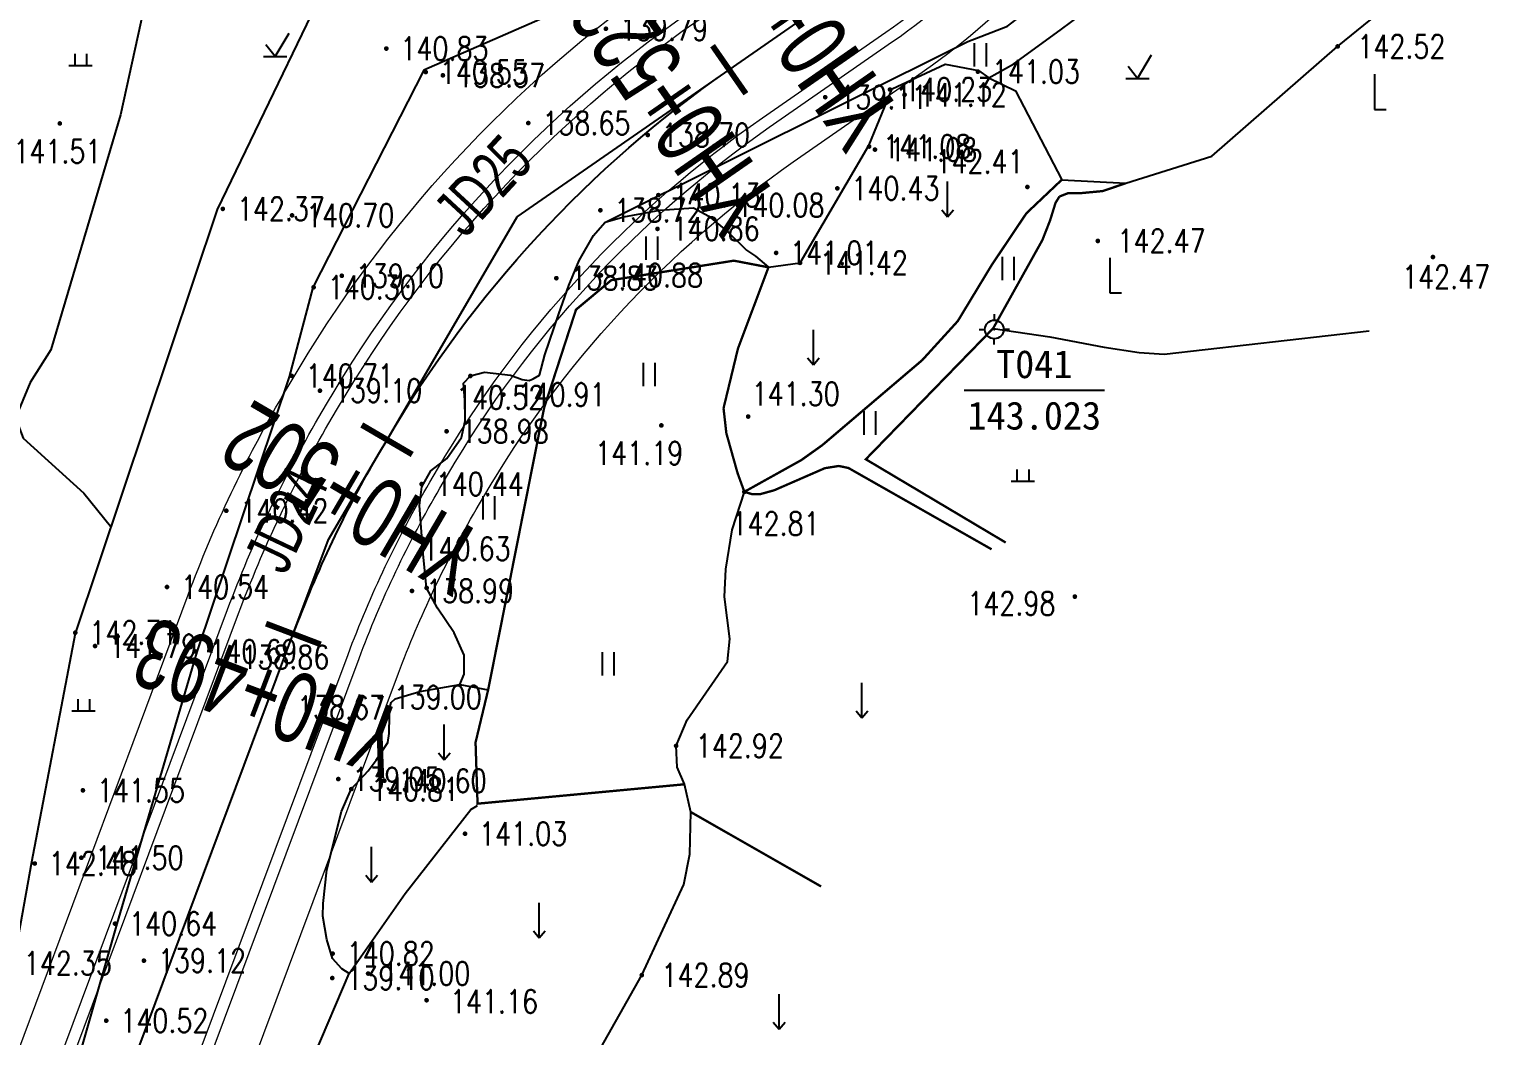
# Model space of a CAD drawing. Extents: x 529262 to 576451, y 2694391 to 2717535.
# Drawn here: x 562863.6 to 562925.9, y 2709551.8 to 2709594.9 of the extents above; entities that cross this region are included whole.
import ezdxf
from ezdxf.enums import TextEntityAlignment as Align

# ---------------------------------------------------------------- set-up
doc = ezdxf.new("R2010")
doc.units = 0
doc.linetypes.add('DASHED', pattern=[19.05, 12.7, -6.35])
for name, color, linetype in [('DMTZ', 8, 'Continuous'), ('GCD', 8, 'Continuous'), ('KZD', 8, 'Continuous'), ('ZBTZ', 8, 'Continuous'), ('交点标注', 3, 'Continuous'), ('桩号标注_YH', 2, 'Continuous'), ('道路中线_04护管挡墙', 7, 'Continuous')]:
    doc.layers.add(name, color=color, linetype=linetype)
doc.styles.add('EICAD', font='fsdb_e.shx', dxfattribs={"width": 0.707, "height": 2, "bigfont": 'tjhzf.shx'})
doc.styles.add('HZ', font='rs.shx', dxfattribs={"width": 0.8, "bigfont": 'hztxt.shx'})
doc.styles.add('JieTuHzTxt', font='smsim.shx', dxfattribs={"width": 0.7, "bigfont": 'smfs.shx'})
doc.styles.add('等线体', font='simhei.ttf')
doc.linetypes.add('10421', pattern='A,2,[150,AAA.SHX,S=0.5,R=0,X=0,Y=0.5],1e-11', length=2)
doc.linetypes.add('1161', pattern='A,0,[149,AAA.SHX,S=0.15,R=0,X=0,Y=0],-1.6', length=1.6)

# ---------------------------------------------------------------- blocks, each defined once
blk = doc.blocks.new('gc120')
at = {"color": 8}
for p, q in [((0, 0), (0, 3)), ((-0.5, 0.6), (0, 0)), ((0, 0), (0.5, 0.6))]:
    blk.add_line(p, q, dxfattribs=at)
blk = doc.blocks.new('gc205')
for p, q in [((0, 3), (0, 0)), ((0, 0), (1, 0))]:
    blk.add_line(p, q)
blk = doc.blocks.new('gc119')
at = {"color": 8}
for p, q in [((-1, 0), (1, 0)), ((-0.5, 1), (-0.5, 0)), ((0.5, 1), (0.5, 0))]:
    blk.add_line(p, q, dxfattribs=at)
blk = doc.blocks.new('gc121')
at = {"color": 8}
for p, q in [((-0.5, -1), (-0.5, 1)), ((0.5, -1), (0.5, 1))]:
    blk.add_line(p, q, dxfattribs=at)
blk = doc.blocks.new('gc123')
at = {"color": 8}
for p, q in [((0, 0), (1.2, 2)), ((-1, 0), (1, 0)), ((0, 0), (-0.8, 1))]:
    blk.add_line(p, q, dxfattribs=at)
blk = doc.blocks.new('GC200')
at = {"linetype": 'Continuous', "const_width": 0.2, "flags": 128}
blk.add_lwpolyline([(-0.1, 0, 1), (0.1, 0, 1)], format="xyb", close=True, dxfattribs=at)
blk = doc.blocks.new('gc116')
at = {"color": 8}
for p, q in [((0, 1.3), (0, 0.8)), ((-1.3, 0), (-0.8, 0)), ((1.3, 0), (0.8, 0)), ((0, -1.3), (0, -0.8))]:
    blk.add_line(p, q, dxfattribs=at)
blk.add_circle((0, 0), 0.8, dxfattribs=at)
blk.add_point((0, 0), dxfattribs=at)

msp = doc.modelspace()

# ---------------------------------------------------------------- linework, layer by layer
at = {"layer": 'DMTZ', "linetype": '10421', "flags": 128}
for points in [[(562899.037, 2709663.667), (562901.093, 2709661.212), (562903.506, 2709658.94), (562904.865, 2709645.021), (562904.797, 2709641.224), (562907.004, 2709629.668), (562911.797, 2709626.338), (562915.856, 2709621.578), (562912.995, 2709615.362), (562908.391, 2709610.587), (562900.74, 2709603.71), (562894.701, 2709600.431), (562887.657, 2709596.282), (562880.443, 2709593.111), (562875.706, 2709583.825), (562874.693, 2709580.007), (562870.732, 2709568.24), (562867.314, 2709556.622), (562863.61, 2709543.629), (562857.52, 2709537.882), (562849.209, 2709530.211), (562843.398, 2709524.049), (562841.804, 2709518.297)], [(562898.747, 2709646.288), (562899.078, 2709645.28), (562899.6, 2709642.868), (562900.503, 2709638.883), (562903.035, 2709635.142), (562903.427, 2709629.56), (562903.366, 2709619.168), (562899.379, 2709606.871), (562887.197, 2709601.021), (562875.623, 2709595.486), (562871.611, 2709587.164), (562865.534, 2709569.022), (562863.663, 2709559.249), (562861.79, 2709548.824), (562844.997, 2709531.346)], [(562872.315, 2709607.686), (562872.458, 2709605.559), (562872.354, 2709604.974), (562871.951, 2709604.027), (562870.058, 2709601.554), (562869.436, 2709600.188), (562867.474, 2709591.211), (562864.492, 2709581.159), (562863.609, 2709579.756), (562862.979, 2709578.251), (562863.306, 2709577.376), (562865.903, 2709575.027), (562867.045, 2709573.62)], [(562904.603, 2709592.791), (562905.681, 2709593.388), (562907.657, 2709594.821), (562910.654, 2709597.062), (562911.312, 2709597.625), (562912.521, 2709599.062), (562914.954, 2709602.508), (562917.549, 2709606.237), (562918.867, 2709607.988)]]:
    msp.add_lwpolyline(points, dxfattribs=at)
for points, elevation in [([(562888.19, 2709586.602), (562903.712, 2709594.345), (562904.263, 2709594.557), (562905.406, 2709595.001), (562906.148, 2709595.573), (562908.075, 2709597.225), (562909.642, 2709598.516), (562910.908, 2709600.095), (562913.067, 2709603.157), (562917.349, 2709609.131), (562917.384, 2709609.187)], 140.652), ([(562888.206, 2709586.612), (562889.001, 2709586.846), (562890.545, 2709587.127), (562891.981, 2709587.222), (562892.629, 2709586.868), (562893.48, 2709586.17), (562894.248, 2709585.415), (562894.636, 2709585.167), (562895.185, 2709584.686)], 141.165), ([(562877.251, 2709554.485), (562876.933, 2709554.69), (562876.537, 2709555.135), (562876.3, 2709555.945), (562876.121, 2709556.937), (562876.148, 2709557.478), (562876.295, 2709558.926), (562876.928, 2709561.42), (562877.343, 2709562.374), (562878.061, 2709563.157), (562878.413, 2709563.618), (562878.909, 2709564.372), (562878.959, 2709564.759), (562878.971, 2709565.512), (562878.971, 2709565.827), (562879.051, 2709566.082), (562879.226, 2709566.24), (562880.282, 2709566.543), (562881.981, 2709566.842), (562882.176, 2709567.296), (562882.176, 2709568.101), (562881.742, 2709569.06), (562881.031, 2709570.112), (562880.566, 2709570.978), (562880.412, 2709572.433), (562880.257, 2709574.506), (562880.355, 2709575.305), (562880.752, 2709575.991), (562881.433, 2709576.517), (562882.062, 2709577.407), (562882.207, 2709578.126), (562882.207, 2709578.838), (562882.145, 2709579.735), (562882.437, 2709580.04), (562883.042, 2709580.199), (562884.156, 2709580.075), (562884.651, 2709579.89), (562884.953, 2709579.84), (562885.126, 2709579.915), (562885.386, 2709580.071), (562885.618, 2709580.938), (562886.215, 2709582.697), (562886.641, 2709583.907), (562887.082, 2709584.971), (562887.704, 2709586.049), (562888.188, 2709586.601), (562888.19, 2709586.602)], 141.165)]:
    msp.add_lwpolyline(points, dxfattribs=dict(at, elevation=elevation))
at = {"layer": 'DMTZ', "linetype": '10421'}
for points in [[(562904.603, 2709592.791), (562905.749, 2709592.235), (562907.724, 2709588.425), (562910.464, 2709588.281), (562914.148, 2709589.436), (562919.525, 2709594.129), (562922.372, 2709596.444), (562925.019, 2709599.934)], [(562895.185, 2709584.686), (562896.536, 2709584.876), (562899.497, 2709589.926), (562900.47, 2709592.317), (562902.735, 2709593.377), (562904.164, 2709593.105), (562904.603, 2709592.791)], [(562904.794, 2709582.076), (562907.224, 2709581.711), (562909.536, 2709581.268), (562911.042, 2709581.044), (562912.109, 2709580.97), (562920.87, 2709581.971)], [(562887.706, 2709550.76), (562889.768, 2709554.422), (562891.57, 2709558.304), (562891.822, 2709559.59), (562891.863, 2709561.395), (562891.599, 2709562.582), (562891.281, 2709563.315), (562891.235, 2709564.226), (562891.702, 2709565.338), (562893.435, 2709567.829), (562893.535, 2709568.795), (562893.3, 2709570.594), (562893.355, 2709571.783), (562893.639, 2709573.461), (562894.154, 2709575.087)], [(562877.256, 2709554.493), (562879.651, 2709557.913), (562882.456, 2709561.502), (562882.746, 2709561.678)], [(562868.819, 2709532.73), (562869.869, 2709535.644), (562871.855, 2709538.939), (562872.665, 2709540.605), (562872.992, 2709542.144), (562873.354, 2709544.315), (562873.674, 2709545.831), (562874.31, 2709547.597), (562877.251, 2709554.485), (562877.256, 2709554.493)]]:
    msp.add_lwpolyline(points, dxfattribs=at)
at = {"layer": 'KZD', "linetype": 'Continuous'}
msp.add_line((562903.553, 2709579.438), (562909.553, 2709579.438), dxfattribs=at)
at = {"layer": 'ZBTZ', "linetype": 'Continuous', "const_width": 0.1, "flags": 128}
for points in [[(562897.497, 2709577.09), (562901.761, 2709580.718), (562903.28, 2709582.386), (562904.732, 2709584.784), (562906.215, 2709586.996), (562907.724, 2709588.425), (562907.724, 2709588.425), (562907.724, 2709588.425)], [(562891.863, 2709561.395), (562897.436, 2709558.213)]]:
    msp.add_lwpolyline(points, dxfattribs=at)
for points, elevation in [([(562907.63, 2709587.714), (562908, 2709587.857), (562908.528, 2709587.856), (562909.477, 2709587.945), (562910.464, 2709588.281)], 142.617), ([(562904.794, 2709582.076), (562906.896, 2709585.845), (562907.229, 2709586.692)], 143.026), ([(562904.794, 2709582.076), (562899.347, 2709576.478), (562905.331, 2709572.918)], 143.026), ([(562894.154, 2709575.087), (562893.864, 2709575.885), (562893.384, 2709577.59), (562893.263, 2709578.659)], 142.807)]:
    msp.add_lwpolyline(points, dxfattribs=dict(at, elevation=elevation))
at = {"layer": 'ZBTZ', "linetype": 'Continuous', "const_width": 0.1}
for points in [[(562907.229, 2709586.692), (562907.46, 2709587.44), (562907.63, 2709587.714)], [(562895.185, 2709584.686), (562893.706, 2709584.97), (562888.464, 2709584.137), (562886.954, 2709582.876), (562885.591, 2709578.682)], [(562893.263, 2709578.659), (562893.88, 2709581.213), (562895.185, 2709584.686)], [(562885.591, 2709578.682), (562883.197, 2709566.622), (562882.658, 2709564.372), (562882.743, 2709561.753), (562891.599, 2709562.582)], [(562894.154, 2709575.087), (562896.591, 2709576.444), (562897.497, 2709577.09)], [(562894.154, 2709575.087), (562894.462, 2709574.993), (562894.849, 2709574.992), (562895.43, 2709575.153), (562897.597, 2709576.098), (562898.195, 2709576.192), (562898.605, 2709576.106), (562904.727, 2709572.629)]]:
    msp.add_lwpolyline(points, dxfattribs=at)
at = {"layer": 'ZBTZ', "linetype": '1161', "ltscale": 0.5, "elevation": 140.838, "flags": 128}
msp.add_lwpolyline([(562881.981, 2709566.842), (562883.197, 2709566.622)], dxfattribs=at)
at = {"layer": '交点标注', "linetype": 'DASHED'}
for p, q in [((562884.443, 2709586.84), (562893.506, 2709593.135)), ((562878.871, 2709577.315), (562884.443, 2709586.84)), ((562876.372, 2709573.043), (562878.547, 2709576.762)), ((562874.865, 2709569.008), (562876.372, 2709573.043))]:
    msp.add_line(p, q, dxfattribs=at)
at = {"layer": '桩号标注_YH', "const_width": 0.25}
for points in [[(562892.793, 2709594.162), (562894.219, 2709592.108)], [(562877.792, 2709577.946), (562879.95, 2709576.684)], [(562873.697, 2709569.452), (562876.034, 2709568.564)]]:
    msp.add_lwpolyline(points, dxfattribs=at)
at = {"layer": '道路中线_04护管挡墙', "color": 8, "lineweight": 0}
for points in [[(562838.401, 2709437.358), (562835.636, 2709462.631, 0.024304), (562834.836, 2709467.668), (562834.391, 2709469.797, -0.10742), (562834.516, 2709485.726), (562834.621, 2709486.193, -0.103751), (562839.314, 2709496.462), (562851.803, 2709513.397, 0.039614), (562856.189, 2709520.451), (562866.318, 2709540.05, 0.029913), (562868.862, 2709545.788), (562877.207, 2709568.134, -0.042995), (562880.705, 2709575.499), (562881.029, 2709576.052, -0.10904), (562894.933, 2709591.082), (562900.21, 2709594.747, 0.095078), (562908.774, 2709603.506, 0.174366), (562913.684, 2709623.629), (562911.19, 2709647.085, -0.114785)], [(562838.898, 2709437.412), (562836.133, 2709462.685, 0.024304), (562835.325, 2709467.771), (562834.88, 2709469.9, -0.10742), (562835.004, 2709485.616), (562835.109, 2709486.083, -0.103751), (562839.717, 2709496.166), (562852.206, 2709513.101, 0.039614), (562856.633, 2709520.222), (562866.763, 2709539.821, 0.029913), (562869.33, 2709545.613), (562877.676, 2709567.959, -0.042995), (562881.137, 2709575.247), (562881.46, 2709575.8, -0.10904), (562895.218, 2709590.671), (562900.496, 2709594.336, 0.095078), (562909.191, 2709603.23, 0.174366), (562914.181, 2709623.682), (562911.687, 2709647.137, -0.114785)], [(562840.687, 2709437.608), (562837.923, 2709462.881, 0.024304), (562837.087, 2709468.139), (562836.642, 2709470.268, -0.10742), (562836.76, 2709485.22), (562836.865, 2709485.687, -0.103751), (562841.166, 2709495.097), (562853.654, 2709512.032, 0.039614), (562858.232, 2709519.395), (562868.362, 2709538.994, 0.029913), (562871.016, 2709544.983), (562879.362, 2709567.329, -0.042995), (562882.69, 2709574.338), (562883.014, 2709574.891, -0.10904), (562896.245, 2709589.192), (562901.522, 2709592.858, 0.095078), (562910.692, 2709602.236, 0.174366), (562915.971, 2709623.872), (562913.477, 2709647.328, -0.114785)], [(562831.144, 2709436.564), (562828.379, 2709461.837, 0.024304), (562827.69, 2709466.174), (562827.245, 2709468.303, -0.10742), (562827.395, 2709487.333), (562827.5, 2709487.799, -0.103751), (562833.439, 2709500.795), (562845.928, 2709517.73, 0.039614), (562849.704, 2709523.803), (562859.833, 2709543.402, 0.029913), (562862.023, 2709548.342), (562870.369, 2709570.688, -0.042995), (562874.404, 2709579.185), (562874.728, 2709579.738, -0.10904), (562890.768, 2709597.077), (562896.046, 2709600.743, 0.095078), (562902.686, 2709607.534, 0.174366), (562906.425, 2709622.857), (562903.93, 2709646.313, -0.114785)], [(562832.933, 2709436.76), (562830.169, 2709462.033, 0.024304), (562829.452, 2709466.542), (562829.007, 2709468.671, -0.10742), (562829.151, 2709486.936), (562829.256, 2709487.403, -0.103751), (562834.888, 2709499.727), (562847.377, 2709516.662, 0.039614), (562851.303, 2709522.976), (562861.433, 2709542.576, 0.029913), (562863.709, 2709547.712), (562872.055, 2709570.058, -0.042995), (562875.958, 2709578.276), (562876.281, 2709578.83, -0.10904), (562891.795, 2709595.599), (562897.073, 2709599.264, 0.095078), (562904.187, 2709606.541, 0.174366), (562908.215, 2709623.047), (562905.72, 2709646.503, -0.114785)], [(562833.43, 2709436.814), (562830.666, 2709462.087, 0.024304), (562829.942, 2709466.645), (562829.497, 2709468.774, -0.10742), (562829.639, 2709486.826), (562829.744, 2709487.293, -0.103751), (562835.29, 2709499.43), (562847.779, 2709516.365, 0.039614), (562851.747, 2709522.747), (562861.877, 2709542.346, 0.029913), (562864.178, 2709547.537), (562872.523, 2709569.883, -0.042995), (562876.389, 2709578.024), (562876.713, 2709578.577, -0.10904), (562892.08, 2709595.188), (562897.358, 2709598.854, 0.095078), (562904.604, 2709606.265, 0.174366), (562908.712, 2709623.1), (562906.218, 2709646.556, -0.114785)]]:
    msp.add_lwpolyline(points, format="xyb", dxfattribs=at)
at = {"layer": '道路中线_04护管挡墙', "color": 1}
msp.add_lwpolyline([(562835.916, 2709437.086), (562833.151, 2709462.359, 0.024304), (562832.389, 2709467.157), (562831.944, 2709469.286, -0.10742), (562832.077, 2709486.276), (562832.183, 2709486.743, -0.103751), (562837.302, 2709497.946), (562849.791, 2709514.881, 0.039614), (562853.968, 2709521.599), (562864.098, 2709541.198, 0.029913), (562866.52, 2709546.663), (562874.865, 2709569.008, -0.042995), (562878.547, 2709576.762), (562878.871, 2709577.315, -0.10904), (562893.506, 2709593.135), (562898.784, 2709596.8, 0.095078), (562906.689, 2709604.885, 0.174366), (562911.198, 2709623.364), (562908.704, 2709646.82, -0.114785)], format="xyb", dxfattribs=at)

# ---------------------------------------------------------------- block references
at = {"layer": 'GCD', "linetype": 'Continuous'}
ref = msp.add_blockref('GC200', (562888.232, 2709594.885, 139.788), dxfattribs=dict(at, xscale=0.5, yscale=0.5, zscale=0.5))
ref.add_attrib('height', '139.79', dxfattribs={"linetype": 'Continuous', "height": 1, "style": 'HZ', "width": 0.8}).set_placement((562888.832, 2709594.885, 139.788), align=Align.MIDDLE_LEFT)
ref = msp.add_blockref('GC200', (562878.843, 2709594.038, 140.83), dxfattribs=dict(at, xscale=0.5, yscale=0.5, zscale=0.5))
ref.add_attrib('height', '140.83', dxfattribs={"linetype": 'Continuous', "height": 1, "style": 'HZ', "width": 0.8}).set_placement((562879.443, 2709594.038, 140.83), align=Align.MIDDLE_LEFT)
at = {"layer": 'GCD', "linetype": 'Continuous', "xscale": 0.5, "yscale": 0.5}
for p in [(562919.525, 2709594.129, 142.519), (562906.257, 2709588.12, 142.411), (562896.536, 2709584.876, 141.422), (562882.437, 2709580.04, 140.522), (562890.604, 2709577.926, 141.191), (562894.154, 2709575.087, 142.807), (562880.566, 2709570.978, 140.628), (562908.287, 2709570.607, 142.977), (562891.235, 2709564.226, 142.921), (562889.768, 2709554.422, 142.892)]:
    msp.add_blockref('GC200', p, dxfattribs=at)
at = {"layer": 'GCD', "linetype": 'Continuous'}
ref = msp.add_blockref('GC200', (562880.526, 2709593.036, 140.547), dxfattribs=dict(at, xscale=0.5, yscale=0.5, zscale=0.5))
ref.add_attrib('height', '140.55', dxfattribs={"linetype": 'Continuous', "height": 1, "style": 'HZ', "width": 0.8}).set_placement((562881.126, 2709593.036, 140.547), align=Align.MIDDLE_LEFT)
ref = msp.add_blockref('GC200', (562881.26, 2709592.893, 138.372), dxfattribs=dict(at, xscale=0.5, yscale=0.5, zscale=0.5))
ref.add_attrib('height', '138.37', dxfattribs={"linetype": 'Continuous', "height": 1, "style": 'HZ', "width": 0.8}).set_placement((562881.86, 2709592.893, 138.372), align=Align.MIDDLE_LEFT)
ref = msp.add_blockref('GC200', (562904.139, 2709593.054, 141.027), dxfattribs=dict(at, xscale=0.5, yscale=0.5, zscale=0.5))
ref.add_attrib('height', '141.03', dxfattribs={"linetype": 'Continuous', "height": 1, "style": 'HZ', "width": 0.8}).set_placement((562904.739, 2709593.054, 141.027), align=Align.MIDDLE_LEFT)
ref = msp.add_blockref('GC200', (562900.382, 2709592.287, 140.232), dxfattribs=dict(at, xscale=0.5, yscale=0.5, zscale=0.5))
ref.add_attrib('height', '140.23', dxfattribs={"linetype": 'Continuous', "height": 1, "style": 'HZ', "width": 0.8}).set_placement((562900.982, 2709592.287, 140.232), align=Align.MIDDLE_LEFT)
ref = msp.add_blockref('GC200', (562897.611, 2709591.96, 139.113), dxfattribs=dict(at, xscale=0.5, yscale=0.5, zscale=0.5))
ref.add_attrib('height', '139.11', dxfattribs={"linetype": 'Continuous', "height": 1, "style": 'HZ', "width": 0.8}).set_placement((562898.211, 2709591.96, 139.113), align=Align.MIDDLE_LEFT)
ref = msp.add_blockref('GC200', (562901.005, 2709592.064, 141.123), dxfattribs=dict(at, xscale=0.5, yscale=0.5, zscale=0.5))
ref.add_attrib('height', '141.12', dxfattribs={"linetype": 'Continuous', "height": 1, "style": 'HZ', "width": 0.8}).set_placement((562901.605, 2709592.064, 141.123), align=Align.MIDDLE_LEFT)
ref = msp.add_blockref('GC200', (562884.912, 2709590.853, 138.646), dxfattribs=dict(at, xscale=0.5, yscale=0.5, zscale=0.5))
ref.add_attrib('height', '138.65', dxfattribs={"linetype": 'Continuous', "height": 1, "style": 'HZ', "width": 0.8}).set_placement((562885.512, 2709590.853, 138.646), align=Align.MIDDLE_LEFT)
ref = msp.add_blockref('GC200', (562864.879, 2709590.836, 141.512), dxfattribs=dict(at, xscale=0.5, yscale=0.5, zscale=0.5))
ref.add_attrib('height', '141.51', dxfattribs={"linetype": 'Continuous', "height": 1, "style": 'HZ', "width": 0.8}).set_placement((562862.89, 2709589.644, 141.512), align=Align.MIDDLE_LEFT)
ref = msp.add_blockref('GC200', (562890.024, 2709590.344, 138.698), dxfattribs=dict(at, xscale=0.5, yscale=0.5, zscale=0.5))
ref.add_attrib('height', '138.70', dxfattribs={"linetype": 'Continuous', "height": 1, "style": 'HZ', "width": 0.8}).set_placement((562890.624, 2709590.344, 138.698), align=Align.MIDDLE_LEFT)
ref = msp.add_blockref('GC200', (562899.489, 2709589.849, 141.079), dxfattribs=dict(at, xscale=0.5, yscale=0.5, zscale=0.5))
ref.add_attrib('height', '141.08', dxfattribs={"linetype": 'Continuous', "height": 1, "style": 'HZ', "width": 0.8}).set_placement((562900.089, 2709589.849, 141.079), align=Align.MIDDLE_LEFT)
ref = msp.add_blockref('GC200', (562899.74, 2709589.718, 141.076), dxfattribs=dict(at, xscale=0.5, yscale=0.5, zscale=0.5))
ref.add_attrib('height', '141.08', dxfattribs={"linetype": 'Continuous', "height": 1, "style": 'HZ', "width": 0.8}).set_placement((562900.34, 2709589.718, 141.076), align=Align.MIDDLE_LEFT)
ref = msp.add_blockref('GC200', (562890.474, 2709587.771, 140.131), dxfattribs=dict(at, xscale=0.5, yscale=0.5, zscale=0.5))
ref.add_attrib('height', '140.13', dxfattribs={"linetype": 'Continuous', "height": 1, "style": 'HZ', "width": 0.8}).set_placement((562891.074, 2709587.771, 140.131), align=Align.MIDDLE_LEFT)
ref = msp.add_blockref('GC200', (562898.13, 2709588.062, 140.431), dxfattribs=dict(at, xscale=0.5, yscale=0.5, zscale=0.5))
ref.add_attrib('height', '140.43', dxfattribs={"linetype": 'Continuous', "height": 1, "style": 'HZ', "width": 0.8}).set_placement((562898.73, 2709588.062, 140.431), align=Align.MIDDLE_LEFT)
ref = msp.add_blockref('GC200', (562871.85, 2709587.185, 142.365), dxfattribs=dict(at, xscale=0.5, yscale=0.5, zscale=0.5))
ref.add_attrib('height', '142.37', dxfattribs={"linetype": 'Continuous', "height": 1, "style": 'HZ', "width": 0.8}).set_placement((562872.45, 2709587.185, 142.365), align=Align.MIDDLE_LEFT)
ref = msp.add_blockref('GC200', (562887.998, 2709587.126, 138.72), dxfattribs=dict(at, xscale=0.5, yscale=0.5, zscale=0.5))
ref.add_attrib('height', '138.72', dxfattribs={"linetype": 'Continuous', "height": 1, "style": 'HZ', "width": 0.8}).set_placement((562888.598, 2709587.126, 138.72), align=Align.MIDDLE_LEFT)
ref = msp.add_blockref('GC200', (562893.211, 2709587.338, 140.082), dxfattribs=dict(at, xscale=0.5, yscale=0.5, zscale=0.5))
ref.add_attrib('height', '140.08', dxfattribs={"linetype": 'Continuous', "height": 1, "style": 'HZ', "width": 0.8}).set_placement((562893.811, 2709587.338, 140.082), align=Align.MIDDLE_LEFT)
ref = msp.add_blockref('GC200', (562874.811, 2709586.907, 140.699), dxfattribs=dict(at, xscale=0.5, yscale=0.5, zscale=0.5))
ref.add_attrib('height', '140.70', dxfattribs={"linetype": 'Continuous', "height": 1, "style": 'HZ', "width": 0.8}).set_placement((562875.411, 2709586.907, 140.699), align=Align.MIDDLE_LEFT)
ref = msp.add_blockref('GC200', (562890.439, 2709586.329, 140.859), dxfattribs=dict(at, xscale=0.5, yscale=0.5, zscale=0.5))
ref.add_attrib('height', '140.86', dxfattribs={"linetype": 'Continuous', "height": 1, "style": 'HZ', "width": 0.8}).set_placement((562891.039, 2709586.329, 140.859), align=Align.MIDDLE_LEFT)
ref = msp.add_blockref('GC200', (562895.513, 2709585.303, 141.011), dxfattribs=dict(at, xscale=0.5, yscale=0.5, zscale=0.5))
ref.add_attrib('height', '141.01', dxfattribs={"linetype": 'Continuous', "height": 1, "style": 'HZ', "width": 0.8}).set_placement((562896.113, 2709585.303, 141.011), align=Align.MIDDLE_LEFT)
at = {"layer": 'GCD', "linetype": 'Continuous', "xscale": 0.5, "yscale": 0.5, "zscale": 0.5}
for p in [(562909.27, 2709585.814, 142.474), (562923.6, 2709585.125, 142.467), (562894.317, 2709578.305, 141.296), (562877.343, 2709562.374, 140.814), (562880.562, 2709553.349, 141.158)]:
    msp.add_blockref('GC200', p, dxfattribs=at)
at = {"layer": 'GCD', "linetype": 'Continuous'}
ref = msp.add_blockref('GC200', (562876.939, 2709584.325, 139.095), dxfattribs=dict(at, xscale=0.5, yscale=0.5, zscale=0.5))
ref.add_attrib('height', '139.10', dxfattribs={"linetype": 'Continuous', "height": 1, "style": 'HZ', "width": 0.8}).set_placement((562877.539, 2709584.325, 139.095), align=Align.MIDDLE_LEFT)
ref = msp.add_blockref('GC200', (562886.113, 2709584.221, 138.83), dxfattribs=dict(at, xscale=0.5, yscale=0.5, zscale=0.5))
ref.add_attrib('height', '138.83', dxfattribs={"linetype": 'Continuous', "height": 1, "style": 'HZ', "width": 0.8}).set_placement((562886.713, 2709584.221, 138.83), align=Align.MIDDLE_LEFT)
ref = msp.add_blockref('GC200', (562888.018, 2709584.345, 140.883), dxfattribs=dict(at, xscale=0.5, yscale=0.5, zscale=0.5))
ref.add_attrib('height', '140.88', dxfattribs={"linetype": 'Continuous', "height": 1, "style": 'HZ', "width": 0.8}).set_placement((562888.618, 2709584.345, 140.883), align=Align.MIDDLE_LEFT)
ref = msp.add_blockref('GC200', (562875.731, 2709583.83, 140.303), dxfattribs=dict(at, xscale=0.5, yscale=0.5, zscale=0.5))
ref.add_attrib('height', '140.30', dxfattribs={"linetype": 'Continuous', "height": 1, "style": 'HZ', "width": 0.8}).set_placement((562876.331, 2709583.83, 140.303), align=Align.MIDDLE_LEFT)
ref = msp.add_blockref('GC200', (562874.791, 2709580.046, 140.711), dxfattribs=dict(at, xscale=0.5, yscale=0.5, zscale=0.5))
ref.add_attrib('height', '140.71', dxfattribs={"linetype": 'Continuous', "height": 1, "style": 'HZ', "width": 0.8}).set_placement((562875.391, 2709580.046, 140.711), align=Align.MIDDLE_LEFT)
ref = msp.add_blockref('GC200', (562876.004, 2709579.411, 139.099), dxfattribs=dict(at, xscale=0.5, yscale=0.5, zscale=0.5))
ref.add_attrib('height', '139.10', dxfattribs={"linetype": 'Continuous', "height": 1, "style": 'HZ', "width": 0.8}).set_placement((562876.604, 2709579.411, 139.099), align=Align.MIDDLE_LEFT)
ref = msp.add_blockref('GC200', (562883.85, 2709579.244, 140.912), dxfattribs=dict(at, xscale=0.5, yscale=0.5, zscale=0.5))
ref.add_attrib('height', '140.91', dxfattribs={"linetype": 'Continuous', "height": 1, "style": 'HZ', "width": 0.8}).set_placement((562884.45, 2709579.244, 140.912), align=Align.MIDDLE_LEFT)
ref = msp.add_blockref('GC200', (562881.419, 2709577.675, 138.983), dxfattribs=dict(at, xscale=0.5, yscale=0.5, zscale=0.5))
ref.add_attrib('height', '138.98', dxfattribs={"linetype": 'Continuous', "height": 1, "style": 'HZ', "width": 0.8}).set_placement((562882.019, 2709577.675, 138.983), align=Align.MIDDLE_LEFT)
ref = msp.add_blockref('GC200', (562880.351, 2709575.42, 140.441), dxfattribs=dict(at, xscale=0.5, yscale=0.5, zscale=0.5))
ref.add_attrib('height', '140.44', dxfattribs={"linetype": 'Continuous', "height": 1, "style": 'HZ', "width": 0.8}).set_placement((562880.951, 2709575.42, 140.441), align=Align.MIDDLE_LEFT)
ref = msp.add_blockref('GC200', (562871.999, 2709574.278, 140.418), dxfattribs=dict(at, xscale=0.5, yscale=0.5, zscale=0.5))
ref.add_attrib('height', '140.42', dxfattribs={"linetype": 'Continuous', "height": 1, "style": 'HZ', "width": 0.8}).set_placement((562872.599, 2709574.278, 140.418), align=Align.MIDDLE_LEFT)
ref = msp.add_blockref('GC200', (562869.463, 2709571.017, 140.54), dxfattribs=dict(at, xscale=0.5, yscale=0.5, zscale=0.5))
ref.add_attrib('height', '140.54', dxfattribs={"linetype": 'Continuous', "height": 1, "style": 'HZ', "width": 0.8}).set_placement((562870.063, 2709571.017, 140.54), align=Align.MIDDLE_LEFT)
ref = msp.add_blockref('GC200', (562879.939, 2709570.849, 138.99), dxfattribs=dict(at, xscale=0.5, yscale=0.5, zscale=0.5))
ref.add_attrib('height', '138.99', dxfattribs={"linetype": 'Continuous', "height": 1, "style": 'HZ', "width": 0.8}).set_placement((562880.539, 2709570.849, 138.99), align=Align.MIDDLE_LEFT)
ref = msp.add_blockref('GC200', (562865.541, 2709569.064, 142.705), dxfattribs=dict(at, xscale=0.5, yscale=0.5, zscale=0.5))
ref.add_attrib('height', '142.71', dxfattribs={"linetype": 'Continuous', "height": 1, "style": 'HZ', "width": 0.8}).set_placement((562866.141, 2709569.064, 142.705), align=Align.MIDDLE_LEFT)
ref = msp.add_blockref('GC200', (562866.385, 2709568.494, 141.793), dxfattribs=dict(at, xscale=0.5, yscale=0.5, zscale=0.5))
ref.add_attrib('height', '141.79', dxfattribs={"linetype": 'Continuous', "height": 1, "style": 'HZ', "width": 0.8}).set_placement((562866.985, 2709568.494, 141.793), align=Align.MIDDLE_LEFT)
ref = msp.add_blockref('GC200', (562870.671, 2709568.262, 140.693), dxfattribs=dict(at, xscale=0.5, yscale=0.5, zscale=0.5))
ref.add_attrib('height', '140.69', dxfattribs={"linetype": 'Continuous', "height": 1, "style": 'HZ', "width": 0.8}).set_placement((562871.271, 2709568.262, 140.693), align=Align.MIDDLE_LEFT)
ref = msp.add_blockref('GC200', (562872.035, 2709568.02, 138.863), dxfattribs=dict(at, xscale=0.5, yscale=0.5, zscale=0.5))
ref.add_attrib('height', '138.86', dxfattribs={"linetype": 'Continuous', "height": 1, "style": 'HZ', "width": 0.8}).set_placement((562872.635, 2709568.02, 138.863), align=Align.MIDDLE_LEFT)
ref = msp.add_blockref('GC200', (562878.554, 2709566.301, 139), dxfattribs=dict(at, xscale=0.5, yscale=0.5, zscale=0.5))
ref.add_attrib('height', '139.00', dxfattribs={"linetype": 'Continuous', "height": 1, "style": 'HZ', "width": 0.8}).set_placement((562879.154, 2709566.301, 139), align=Align.MIDDLE_LEFT)
ref = msp.add_blockref('GC200', (562874.42, 2709565.859, 138.671), dxfattribs=dict(at, xscale=0.5, yscale=0.5, zscale=0.5))
ref.add_attrib('height', '138.67', dxfattribs={"linetype": 'Continuous', "height": 1, "style": 'HZ', "width": 0.8}).set_placement((562875.02, 2709565.859, 138.671), align=Align.MIDDLE_LEFT)
ref = msp.add_blockref('GC200', (562876.788, 2709562.805, 139.05), dxfattribs=dict(at, xscale=0.5, yscale=0.5, zscale=0.5))
ref.add_attrib('height', '139.05', dxfattribs={"linetype": 'Continuous', "height": 1, "style": 'HZ', "width": 0.8}).set_placement((562877.388, 2709562.805, 139.05), align=Align.MIDDLE_LEFT)
ref = msp.add_blockref('GC200', (562865.865, 2709562.322, 141.55), dxfattribs=dict(at, xscale=0.5, yscale=0.5, zscale=0.5))
ref.add_attrib('height', '141.55', dxfattribs={"linetype": 'Continuous', "height": 1, "style": 'HZ', "width": 0.8}).set_placement((562866.465, 2709562.322, 141.55), align=Align.MIDDLE_LEFT)
ref = msp.add_blockref('GC200', (562878.757, 2709562.731, 140.6), dxfattribs=dict(at, xscale=0.5, yscale=0.5, zscale=0.5))
ref.add_attrib('height', '140.60', dxfattribs={"linetype": 'Continuous', "height": 1, "style": 'HZ', "width": 0.8}).set_placement((562879.357, 2709562.731, 140.6), align=Align.MIDDLE_LEFT)
ref = msp.add_blockref('GC200', (562882.208, 2709560.468, 141.034), dxfattribs=dict(at, xscale=0.5, yscale=0.5, zscale=0.5))
ref.add_attrib('height', '141.03', dxfattribs={"linetype": 'Continuous', "height": 1, "style": 'HZ', "width": 0.8}).set_placement((562882.808, 2709560.468, 141.034), align=Align.MIDDLE_LEFT)
ref = msp.add_blockref('GC200', (562863.806, 2709559.195, 142.479), dxfattribs=dict(at, xscale=0.5, yscale=0.5, zscale=0.5))
ref.add_attrib('height', '142.48', dxfattribs={"linetype": 'Continuous', "height": 1, "style": 'HZ', "width": 0.8}).set_placement((562864.406, 2709559.195, 142.479), align=Align.MIDDLE_LEFT)
ref = msp.add_blockref('GC200', (562865.8, 2709559.441, 141.503), dxfattribs=dict(at, xscale=0.5, yscale=0.5, zscale=0.5))
ref.add_attrib('height', '141.50', dxfattribs={"linetype": 'Continuous', "height": 1, "style": 'HZ', "width": 0.8}).set_placement((562866.4, 2709559.441, 141.503), align=Align.MIDDLE_LEFT)
ref = msp.add_blockref('GC200', (562867.239, 2709556.622, 140.64), dxfattribs=dict(at, xscale=0.5, yscale=0.5, zscale=0.5))
ref.add_attrib('height', '140.64', dxfattribs={"linetype": 'Continuous', "height": 1, "style": 'HZ', "width": 0.8}).set_placement((562867.839, 2709556.622, 140.64), align=Align.MIDDLE_LEFT)
ref = msp.add_blockref('GC200', (562876.546, 2709555.342, 140.819), dxfattribs=dict(at, xscale=0.5, yscale=0.5, zscale=0.5))
ref.add_attrib('height', '140.82', dxfattribs={"linetype": 'Continuous', "height": 1, "style": 'HZ', "width": 0.8}).set_placement((562877.146, 2709555.342, 140.819), align=Align.MIDDLE_LEFT)
ref = msp.add_blockref('GC200', (562862.736, 2709554.928, 142.35), dxfattribs=dict(at, xscale=0.5, yscale=0.5, zscale=0.5))
ref.add_attrib('height', '142.35', dxfattribs={"linetype": 'Continuous', "height": 1, "style": 'HZ', "width": 0.8}).set_placement((562863.336, 2709554.928, 142.35), align=Align.MIDDLE_LEFT)
ref = msp.add_blockref('GC200', (562868.475, 2709555.041, 139.119), dxfattribs=dict(at, xscale=0.5, yscale=0.5, zscale=0.5))
ref.add_attrib('height', '139.12', dxfattribs={"linetype": 'Continuous', "height": 1, "style": 'HZ', "width": 0.8}).set_placement((562869.075, 2709555.041, 139.119), align=Align.MIDDLE_LEFT)
ref = msp.add_blockref('GC200', (562876.529, 2709554.296, 139.1), dxfattribs=dict(at, xscale=0.5, yscale=0.5, zscale=0.5))
ref.add_attrib('height', '139.10', dxfattribs={"linetype": 'Continuous', "height": 1, "style": 'HZ', "width": 0.8}).set_placement((562877.129, 2709554.296, 139.1), align=Align.MIDDLE_LEFT)
ref = msp.add_blockref('GC200', (562878.064, 2709554.49, 141.004), dxfattribs=dict(at, xscale=0.5, yscale=0.5, zscale=0.5))
ref.add_attrib('height', '141.00', dxfattribs={"linetype": 'Continuous', "height": 1, "style": 'HZ', "width": 0.8}).set_placement((562878.664, 2709554.49, 141.004), align=Align.MIDDLE_LEFT)
ref = msp.add_blockref('GC200', (562866.864, 2709552.475, 140.52), dxfattribs=dict(at, xscale=0.5, yscale=0.5, zscale=0.5))
ref.add_attrib('height', '140.52', dxfattribs={"linetype": 'Continuous', "height": 1, "style": 'HZ', "width": 0.8}).set_placement((562867.464, 2709552.475, 140.52), align=Align.MIDDLE_LEFT)
at = {"layer": 'KZD', "linetype": 'Continuous', "xscale": 0.5, "yscale": 0.5, "zscale": 0.5}
msp.add_blockref('gc116', (562904.843, 2709582.029, 143.023), dxfattribs=at)
at = {"layer": 'ZBTZ', "linetype": 'Continuous', "xscale": 0.5, "yscale": 0.5}
for name, p in [('gc123', (562874.093, 2709593.697)), ('gc121', (562904.253, 2709593.77)), ('gc119', (562865.764, 2709593.319)), ('gc123', (562910.961, 2709592.765)), ('gc205', (562921.1, 2709591.438)), ('gc120', (562902.846, 2709586.848)), ('gc121', (562890.202, 2709585.501)), ('gc121', (562905.449, 2709584.637)), ('gc205', (562909.788, 2709583.595)), ('gc120', (562897.105, 2709580.511)), ('gc121', (562890.087, 2709580.1)), ('gc121', (562899.522, 2709578.03)), ('gc119', (562906.063, 2709575.548)), ('gc121', (562883.234, 2709574.398)), ('gc121', (562888.339, 2709567.735)), ('gc120', (562899.182, 2709565.419)), ('gc119', (562865.896, 2709565.727)), ('gc120', (562881.322, 2709563.633)), ('gc120', (562878.209, 2709558.401)), ('gc120', (562885.381, 2709556.011)), ('gc120', (562895.642, 2709552.112))]:
    msp.add_blockref(name, p, dxfattribs=at)

# ---------------------------------------------------------------- texts
at = {"layer": 'GCD', "linetype": 'Continuous', "style": 'HZ', "width": 0.8}
for s, p in [('142.52', (562922.25, 2709594.129)), ('142.41', (562904.211, 2709589.208)), ('142.47', (562911.995, 2709585.814)), ('141.42', (562899.261, 2709584.876)), ('142.47', (562924.166, 2709584.276)), ('140.52', (562883.71, 2709579.122)), ('141.30', (562896.347, 2709579.277)), ('141.19', (562889.655, 2709576.743)), ('142.81', (562895.488, 2709573.727)), ('140.63', (562882.275, 2709572.654)), ('142.98', (562905.571, 2709570.315)), ('142.92', (562893.96, 2709564.226)), ('140.81', (562880.068, 2709562.374)), ('142.89', (562892.493, 2709554.422)), ('141.16', (562883.446, 2709553.296))]:
    msp.add_text(s, height=1, dxfattribs=at).set_placement(p, align=Align.MIDDLE)
at = {"layer": 'KZD', "linetype": 'Continuous', "style": '等线体'}
for s, p in [('T041', (562906.553, 2709580.538)), ('143.023', (562906.553, 2709578.338))]:
    msp.add_text(s, height=1.2, dxfattribs=at).set_placement(p, align=Align.MIDDLE)
at = {"layer": '交点标注', "style": 'EICAD', "width": 0.707}
for s, rotation, p in [('JD25', 47.22727, (562882.975, 2709588.198)), ('JD24', 64.597, (562874.566, 2709573.901))]:
    msp.add_text(s, height=2, rotation=rotation, dxfattribs=at).set_placement(p, align=Align.MIDDLE_CENTER)
at = {"layer": '桩号标注_YH', "style": 'JieTuHzTxt', "width": 0.7}
for s, rotation, p in [('YH0+530', 124.78142, (562898.374, 2709596.515)), ('YH0+523', 124.78142, (562893.096, 2709592.85)), ('YH0+502', 149.67312, (562878.618, 2709576.883)), ('YH0+493', 159.17909, (562874.687, 2709568.541))]:
    msp.add_text(s, height=3, rotation=rotation, dxfattribs=at).set_placement(p, align=Align.BOTTOM_CENTER)

doc.saveas('drawing.dxf')
